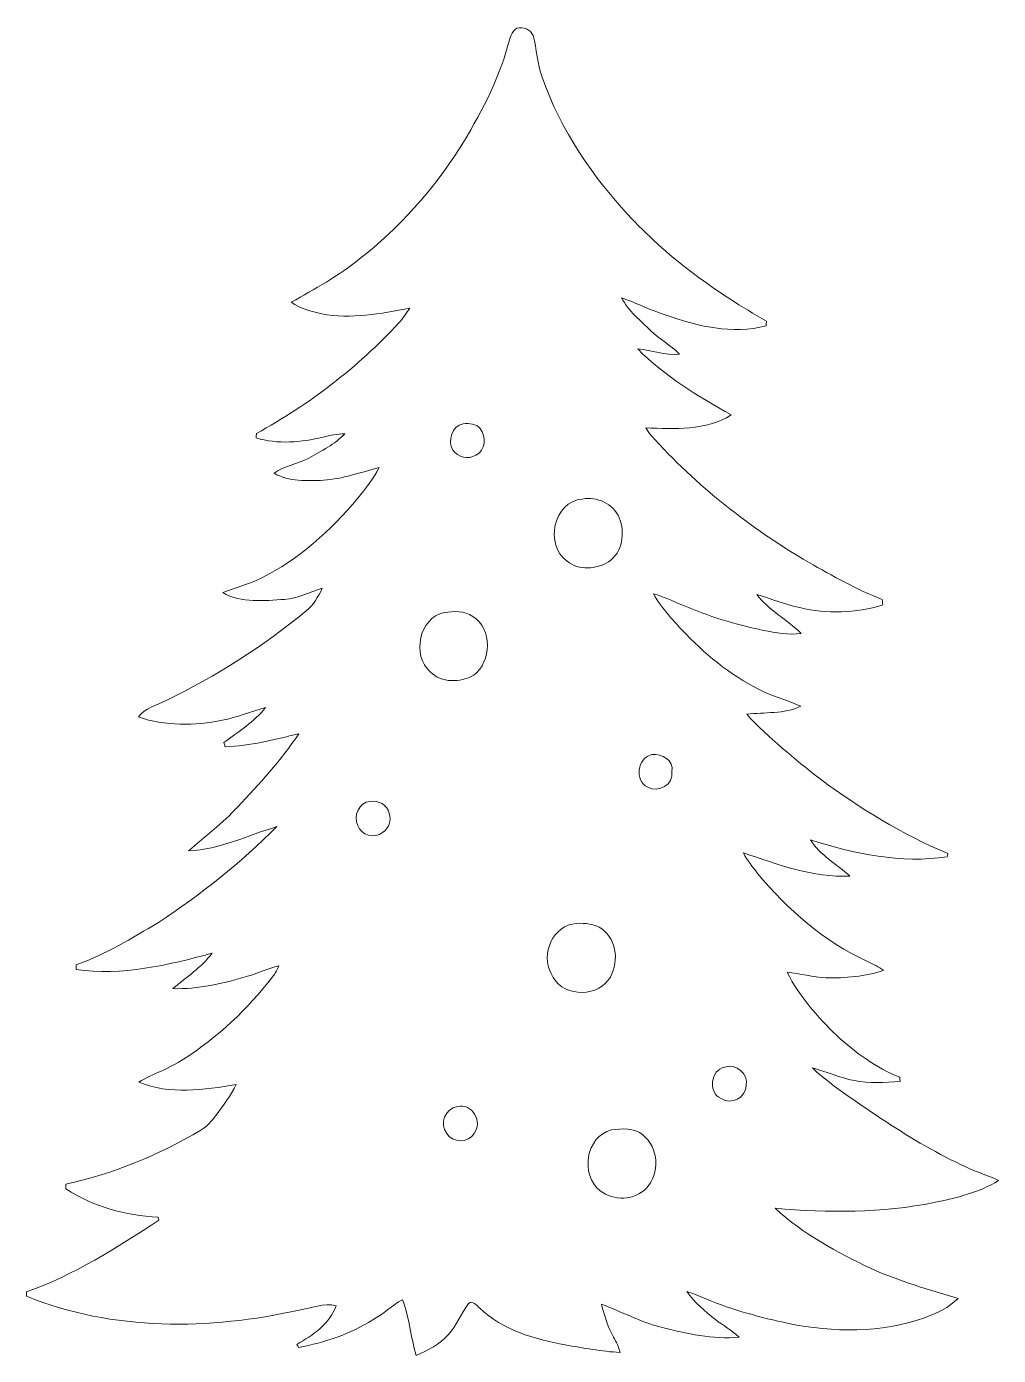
# Model space of a CAD drawing. Header units: centimetres. Extents: x -11.8 to 11.8, y -16.1 to 16.1.
import ezdxf

# ---------------------------------------------------------------- set-up
doc = ezdxf.new("R2010")
doc.units = ezdxf.units.CM
doc.header["$MEASUREMENT"] = 0
doc.layers.add('Layer 1', color=7, linetype='Continuous')

msp = doc.modelspace()

# ---------------------------------------------------------------- linework, layer by layer
at = {"layer": 'Layer 1', "color": 252, "lineweight": 9}
for points, knots in [([(0.10725, 16.10824), (0.25859, 16.14493), (0.44133, 16.07685), (0.49989, 15.92692), (0.49989, 15.92692), (0.59303, 15.59319), (0.59656, 15.2397), (0.71967, 14.91268), (0.71967, 14.91268), (1.16735, 13.62786), (1.95263, 12.48169), (2.88044, 11.49532), (2.88044, 11.49532), (3.82906, 10.48885), (4.96606, 9.67887), (6.16233, 8.99272), (6.16233, 8.99272), (6.16198, 8.96449), (6.16092, 8.9084), (6.16021, 8.88018), (6.16021, 8.88018), (5.33612, 8.66428), (4.48452, 8.86924), (3.70241, 9.14476), (3.70241, 9.14476), (3.34187, 9.26083), (3.00462, 9.43757), (2.64549, 9.55716), (2.64549, 9.55716), (2.81623, 9.23966), (3.10481, 9.00965), (3.35493, 8.75882), (3.35493, 8.75882), (3.5673, 8.54539), (3.84952, 8.41522), (4.05025, 8.19015), (4.05025, 8.19015), (3.70664, 8.16087), (3.37927, 8.28434), (3.04166, 8.3175), (3.04166, 8.3175), (3.69324, 7.65145), (4.50604, 7.17203), (5.31072, 6.71554), (5.31072, 6.71554), (4.69619, 6.33207), (3.93172, 6.37828), (3.2378, 6.40227), (3.2378, 6.40227), (3.27414, 6.34053), (3.31153, 6.27844), (3.3581, 6.22341), (3.3581, 6.22341), (4.45841, 4.99786), (5.76898, 3.97128), (7.18715, 3.13837), (7.18715, 3.13837), (7.76817, 2.80923), (8.35202, 2.47691), (8.97609, 2.23596), (8.97609, 2.23596), (8.97961, 2.19151), (8.98349, 2.14706), (8.98773, 2.10226), (8.98773, 2.10226), (8.33756, 1.90647), (7.63482, 1.87331), (6.97478, 2.0377), (6.97478, 2.0377), (6.61706, 2.11143), (6.28051, 2.25431), (5.93197, 2.35838), (5.93197, 2.35838), (6.22336, 1.97032), (6.66716, 1.74737), (7.00653, 1.41152), (7.00653, 1.41152), (6.70173, 1.36707), (6.39446, 1.42951), (6.09566, 1.48419), (6.09566, 1.48419), (5.4155, 1.62389), (4.74946, 1.83309), (4.11057, 2.10438), (4.11057, 2.10438), (3.88127, 2.19645), (3.66149, 2.31746), (3.41878, 2.37037), (3.41878, 2.37037), (3.63009, 2.00736), (3.92184, 1.69762), (4.21217, 1.39671), (4.21217, 1.39671), (4.76039, 0.82379), (5.39857, 0.32497), (6.11894, -0.01194), (6.11894, -0.01194), (6.40716, -0.14352), (6.71302, -0.23136), (7.003, -0.35836), (7.003, -0.35836), (6.59413, -0.5464), (6.1207, -0.49912), (5.68537, -0.55204), (5.68537, -0.55204), (6.22689, -1.13165), (6.8446, -1.63225), (7.4669, -2.1219), (7.4669, -2.1219), (8.43175, -2.83275), (9.45939, -3.47233), (10.56958, -3.93095), (10.56958, -3.93095), (10.5657, -3.95176), (10.55794, -3.99339), (10.55406, -4.0142), (10.55406, -4.0142), (9.42905, -4.17648), (8.30192, -3.94188), (7.23336, -3.6018), (7.23336, -3.6018), (7.46937, -3.97398), (7.87013, -4.19094), (8.19221, -4.47846), (8.19221, -4.47846), (7.29404, -4.53031), (6.44526, -4.18988), (5.60741, -3.91966), (5.60741, -3.91966), (5.69772, -4.09922), (5.82366, -4.25762), (5.94996, -4.4139), (5.94996, -4.4139), (6.67668, -5.29902), (7.56815, -6.06913), (8.61449, -6.55173), (8.61449, -6.55173), (8.75031, -6.6177), (8.88401, -6.68861), (9.01348, -6.76763), (9.01348, -6.76763), (8.56298, -6.92109), (8.08144, -6.96025), (7.60872, -6.94966), (7.60872, -6.94966), (7.29122, -6.92638), (6.98077, -6.85512), (6.66645, -6.81279), (6.66645, -6.81279), (6.96067, -7.39981), (7.40234, -7.89617), (7.86942, -8.3516), (7.86942, -8.3516), (8.32062, -8.76612), (8.82721, -9.13724), (9.40083, -9.36266), (9.40083, -9.36266), (9.40259, -9.38948), (9.40612, -9.44239), (9.40789, -9.46885), (9.40789, -9.46885), (9.03817, -9.48649), (8.66141, -9.53094), (8.29734, -9.44451), (8.29734, -9.44451), (7.94703, -9.38136), (7.62424, -9.22296), (7.27958, -9.13865), (7.27958, -9.13865), (7.82426, -9.63536), (8.45362, -10.02518), (9.05828, -10.44216), (9.05828, -10.44216), (9.6894, -10.85068), (10.33781, -11.23662), (11.0229, -11.54918), (11.0229, -11.54918), (11.27479, -11.66948), (11.54466, -11.74638), (11.79513, -11.87021), (11.79513, -11.87021), (11.32488, -12.16584), (10.77525, -12.29213), (10.23868, -12.40643), (10.23868, -12.40643), (8.96831, -12.65937), (7.66411, -12.65867), (6.37823, -12.54613), (6.37823, -12.54613), (7.05592, -13.16878), (7.87436, -13.61716), (8.70339, -14.00593), (8.70339, -14.00593), (9.38319, -14.31849), (10.10568, -14.51781), (10.82041, -14.7323), (10.82041, -14.7323), (10.59428, -14.95701), (10.29406, -15.09142), (10.0002, -15.20431), (10.0002, -15.20431), (8.94328, -15.57931), (7.78405, -15.56485), (6.69573, -15.34084), (6.69573, -15.34084), (6.02051, -15.20043), (5.352, -15.01663), (4.71453, -14.75099), (4.71453, -14.75099), (4.55543, -14.68608), (4.39809, -14.61588), (4.23228, -14.56931), (4.23228, -14.56931), (4.42173, -14.83213), (4.6722, -15.04556), (4.92408, -15.24594), (4.92408, -15.24594), (5.11211, -15.39622), (5.33295, -15.50629), (5.50546, -15.67633), (5.50546, -15.67633), (4.86376, -15.7296), (4.22805, -15.58884), (3.60998, -15.43397), (3.60998, -15.43397), (3.10445, -15.30697), (2.64549, -15.05438), (2.15936, -14.87517), (2.15936, -14.87517), (2.22921, -15.14928), (2.31176, -15.4248), (2.45252, -15.67209), (2.45252, -15.67209), (2.51919, -15.79028), (2.57917, -15.91375), (2.61197, -16.04639), (2.61197, -16.04639), (2.16289, -16.02276), (1.72015, -15.93668), (1.27777, -15.86118), (1.27777, -15.86118), (0.53694, -15.72289), (-0.23776, -15.50805), (-0.79268, -14.96724), (-0.79268, -14.96724), (-0.86888, -14.91574), (-0.9659, -14.76299), (-1.06609, -14.86), (-1.06609, -14.86), (-1.24741, -15.09566), (-1.3536, -15.38423), (-1.55539, -15.60683), (-1.55539, -15.60683), (-1.76459, -15.84496), (-2.04998, -16.00265), (-2.34139, -16.11801), (-2.34139, -16.11801), (-2.46768, -15.67033), (-2.5026, -15.19973), (-2.67193, -14.7644), (-2.67193, -14.7644), (-2.92487, -14.90763), (-3.13724, -15.11118), (-3.39124, -15.25335), (-3.39124, -15.25335), (-3.9384, -15.59766), (-4.55964, -15.80368), (-5.19182, -15.92539), (-5.19182, -15.92539), (-5.20241, -15.90634), (-5.22322, -15.86824), (-5.2338, -15.84919), (-5.2338, -15.84919), (-4.84469, -15.63047), (-4.43864, -15.35107), (-4.28307, -14.91256), (-4.28307, -14.91256), (-4.58399, -14.83495), (-4.88244, -14.97465), (-5.17702, -15.01769), (-5.17702, -15.01769), (-7.35401, -15.50488), (-9.70245, -15.53028), (-11.79513, -14.68255), (-11.79513, -14.68255), (-11.79513, -14.65539), (-11.79513, -14.60106), (-11.79513, -14.5739), (-11.79513, -14.5739), (-10.63943, -14.1675), (-9.60508, -13.50075), (-8.58379, -12.83788), (-8.58379, -12.83788), (-8.58838, -12.81883), (-8.59755, -12.78002), (-8.60214, -12.76097), (-8.60214, -12.76097), (-9.38917, -12.71793), (-10.18046, -12.51191), (-10.84086, -12.07023), (-10.84086, -12.07023), (-10.84192, -12.04272), (-10.84333, -11.98698), (-10.84439, -11.95911), (-10.84439, -11.95911), (-9.68904, -11.71146), (-8.58485, -11.25144), (-7.5692, -10.65136), (-7.5692, -10.65136), (-7.41645, -10.56176), (-7.3018, -10.42347), (-7.1949, -10.28518), (-7.1949, -10.28518), (-7.01816, -10.0467), (-6.84001, -9.80787), (-6.7049, -9.54223), (-6.7049, -9.54223), (-7.48348, -9.66535), (-8.32414, -9.80046), (-9.07273, -9.48014), (-9.07273, -9.48014), (-8.72102, -9.278), (-8.32838, -9.15453), (-7.98971, -8.92663), (-7.98971, -8.92663), (-7.15539, -8.39923), (-6.42938, -7.70637), (-5.82401, -6.9285), (-5.82401, -6.9285), (-5.7598, -6.84771), (-5.71183, -6.75564), (-5.66808, -6.66286), (-5.66808, -6.66286), (-5.93302, -6.71648), (-6.17749, -6.83748), (-6.43537, -6.91403), (-6.43537, -6.91403), (-7.02204, -7.08584), (-7.62917, -7.23506), (-8.24512, -7.21107), (-8.24512, -7.21107), (-7.91387, -6.94049), (-7.55192, -6.69531), (-7.29086, -6.351), (-7.29086, -6.351), (-8.35942, -6.64733), (-9.4802, -6.9038), (-10.59497, -6.74823), (-10.59497, -6.74823), (-10.59462, -6.72071), (-10.59462, -6.66568), (-10.59462, -6.63816), (-10.59462, -6.63816), (-9.88625, -6.3824), (-9.23677, -5.99152), (-8.59436, -5.60382), (-8.59436, -5.60382), (-7.56038, -4.92895), (-6.59307, -4.15073), (-5.71782, -3.28007), (-5.71782, -3.28007), (-6.42761, -3.49068), (-7.10777, -3.83499), (-7.86165, -3.8685), (-7.86165, -3.8685), (-7.4616, -3.51643), (-7.03545, -3.19223), (-6.67032, -2.80206), (-6.67032, -2.80206), (-6.13834, -2.24431), (-5.62046, -1.66576), (-5.18971, -1.02547), (-5.18971, -1.02547), (-5.77956, -1.1627), (-6.3687, -1.32145), (-6.97724, -1.34226), (-6.97724, -1.34226), (-6.98394, -1.31686), (-6.99735, -1.26571), (-7.00405, -1.23996), (-7.00405, -1.23996), (-6.65198, -0.9782), (-6.27133, -0.73372), (-5.99299, -0.38906), (-5.99299, -0.38906), (-6.34753, -0.47937), (-6.68514, -0.63), (-7.04603, -0.69703), (-7.04603, -0.69703), (-7.71666, -0.83073), (-8.42716, -0.84167), (-9.08014, -0.61766), (-9.08014, -0.61766), (-8.91787, -0.39999), (-8.63741, -0.33685), (-8.40881, -0.21655), (-8.40881, -0.21655), (-7.19314, 0.36624), (-6.05155, 1.10249), (-5.00873, 1.95692), (-5.00873, 1.95692), (-4.82952, 2.09909), (-4.72051, 2.30722), (-4.6175, 2.50725), (-4.6175, 2.50725), (-4.91984, 2.40988), (-5.21052, 2.2656), (-5.53156, 2.23773), (-5.53156, 2.23773), (-6.03285, 2.20492), (-6.57578, 2.14248), (-7.03368, 2.40177), (-7.03368, 2.40177), (-6.73206, 2.52947), (-6.4068, 2.59333), (-6.1154, 2.74643), (-6.1154, 2.74643), (-5.19182, 3.20293), (-4.41219, 3.9046), (-3.75708, 4.692), (-3.75708, 4.692), (-3.56587, 4.92589), (-3.3789, 5.16719), (-3.24026, 5.43636), (-3.24026, 5.43636), (-3.68652, 5.32559), (-4.12326, 5.16014), (-4.58681, 5.13121), (-4.58681, 5.13121), (-4.98581, 5.11216), (-5.42714, 5.09311), (-5.78556, 5.30231), (-5.78556, 5.30231), (-5.53826, 5.48434), (-5.21369, 5.51962), (-4.94699, 5.6692), (-4.94699, 5.6692), (-4.64078, 5.84135), (-4.31305, 6.0001), (-4.06999, 6.2601), (-4.06999, 6.2601), (-4.2492, 6.25199), (-4.42629, 6.222), (-4.59986, 6.17684), (-4.59986, 6.17684), (-5.12973, 6.04702), (-5.69666, 6.00046), (-6.22477, 6.15885), (-6.22477, 6.15885), (-6.22265, 6.18602), (-6.21806, 6.23999), (-6.21559, 6.26715), (-6.21559, 6.26715), (-4.92936, 6.96848), (-3.75531, 7.87547), (-2.75871, 8.95003), (-2.75871, 8.95003), (-2.66029, 9.06151), (-2.57492, 9.18357), (-2.49343, 9.3081), (-2.49343, 9.3081), (-3.19475, 9.17263), (-3.91653, 9.03611), (-4.62986, 9.17016), (-4.62986, 9.17016), (-4.88667, 9.22802), (-5.1495, 9.29928), (-5.36893, 9.45027), (-5.36893, 9.45027), (-4.80306, 9.77729), (-4.21921, 10.08492), (-3.7158, 10.50613), (-3.7158, 10.50613), (-2.75131, 11.24414), (-1.93992, 12.17054), (-1.28304, 13.18865), (-1.28304, 13.18865), (-0.79551, 13.98099), (-0.34783, 14.81179), (-0.10441, 15.71525), (-0.10441, 15.71525), (-0.06878, 15.85812), (-0.02469, 16.02252), (0.10725, 16.10824), (0.10725, 16.10824), (0.10725, 16.10824), (0.10725, 16.10824), (0.10725, 16.10824)], [0, 0, 0, 0, 0.00813008, 0.00813008, 0.00813008, 0.00813008, 0.01626016, 0.01626016, 0.01626016, 0.01626016, 0.02439024, 0.02439024, 0.02439024, 0.02439024, 0.03252033, 0.03252033, 0.03252033, 0.03252033, 0.04065041, 0.04065041, 0.04065041, 0.04065041, 0.04878049, 0.04878049, 0.04878049, 0.04878049, 0.05691057, 0.05691057, 0.05691057, 0.05691057, 0.06504065, 0.06504065, 0.06504065, 0.06504065, 0.07317073, 0.07317073, 0.07317073, 0.07317073, 0.08130081, 0.08130081, 0.08130081, 0.08130081, 0.08943089, 0.08943089, 0.08943089, 0.08943089, 0.09756098, 0.09756098, 0.09756098, 0.09756098, 0.10569106, 0.10569106, 0.10569106, 0.10569106, 0.11382114, 0.11382114, 0.11382114, 0.11382114, 0.12195122, 0.12195122, 0.12195122, 0.12195122, 0.1300813, 0.1300813, 0.1300813, 0.1300813, 0.13821138, 0.13821138, 0.13821138, 0.13821138, 0.14634146, 0.14634146, 0.14634146, 0.14634146, 0.15447154, 0.15447154, 0.15447154, 0.15447154, 0.16260163, 0.16260163, 0.16260163, 0.16260163, 0.17073171, 0.17073171, 0.17073171, 0.17073171, 0.17886179, 0.17886179, 0.17886179, 0.17886179, 0.18699187, 0.18699187, 0.18699187, 0.18699187, 0.19512195, 0.19512195, 0.19512195, 0.19512195, 0.20325203, 0.20325203, 0.20325203, 0.20325203, 0.21138211, 0.21138211, 0.21138211, 0.21138211, 0.2195122, 0.2195122, 0.2195122, 0.2195122, 0.22764228, 0.22764228, 0.22764228, 0.22764228, 0.23577236, 0.23577236, 0.23577236, 0.23577236, 0.24390244, 0.24390244, 0.24390244, 0.24390244, 0.25203252, 0.25203252, 0.25203252, 0.25203252, 0.2601626, 0.2601626, 0.2601626, 0.2601626, 0.26829268, 0.26829268, 0.26829268, 0.26829268, 0.27642276, 0.27642276, 0.27642276, 0.27642276, 0.28455285, 0.28455285, 0.28455285, 0.28455285, 0.29268293, 0.29268293, 0.29268293, 0.29268293, 0.30081301, 0.30081301, 0.30081301, 0.30081301, 0.30894309, 0.30894309, 0.30894309, 0.30894309, 0.31707317, 0.31707317, 0.31707317, 0.31707317, 0.32520325, 0.32520325, 0.32520325, 0.32520325, 0.33333333, 0.33333333, 0.33333333, 0.33333333, 0.34146341, 0.34146341, 0.34146341, 0.34146341, 0.3495935, 0.3495935, 0.3495935, 0.3495935, 0.35772358, 0.35772358, 0.35772358, 0.35772358, 0.36585366, 0.36585366, 0.36585366, 0.36585366, 0.37398374, 0.37398374, 0.37398374, 0.37398374, 0.38211382, 0.38211382, 0.38211382, 0.38211382, 0.3902439, 0.3902439, 0.3902439, 0.3902439, 0.39837398, 0.39837398, 0.39837398, 0.39837398, 0.40650407, 0.40650407, 0.40650407, 0.40650407, 0.41463415, 0.41463415, 0.41463415, 0.41463415, 0.42276423, 0.42276423, 0.42276423, 0.42276423, 0.43089431, 0.43089431, 0.43089431, 0.43089431, 0.43902439, 0.43902439, 0.43902439, 0.43902439, 0.44715447, 0.44715447, 0.44715447, 0.44715447, 0.45528455, 0.45528455, 0.45528455, 0.45528455, 0.46341463, 0.46341463, 0.46341463, 0.46341463, 0.47154472, 0.47154472, 0.47154472, 0.47154472, 0.4796748, 0.4796748, 0.4796748, 0.4796748, 0.48780488, 0.48780488, 0.48780488, 0.48780488, 0.49593496, 0.49593496, 0.49593496, 0.49593496, 0.50406504, 0.50406504, 0.50406504, 0.50406504, 0.51219512, 0.51219512, 0.51219512, 0.51219512, 0.5203252, 0.5203252, 0.5203252, 0.5203252, 0.52845528, 0.52845528, 0.52845528, 0.52845528, 0.53658537, 0.53658537, 0.53658537, 0.53658537, 0.54471545, 0.54471545, 0.54471545, 0.54471545, 0.55284553, 0.55284553, 0.55284553, 0.55284553, 0.56097561, 0.56097561, 0.56097561, 0.56097561, 0.56910569, 0.56910569, 0.56910569, 0.56910569, 0.57723577, 0.57723577, 0.57723577, 0.57723577, 0.58536585, 0.58536585, 0.58536585, 0.58536585, 0.59349593, 0.59349593, 0.59349593, 0.59349593, 0.60162602, 0.60162602, 0.60162602, 0.60162602, 0.6097561, 0.6097561, 0.6097561, 0.6097561, 0.61788618, 0.61788618, 0.61788618, 0.61788618, 0.62601626, 0.62601626, 0.62601626, 0.62601626, 0.63414634, 0.63414634, 0.63414634, 0.63414634, 0.64227642, 0.64227642, 0.64227642, 0.64227642, 0.6504065, 0.6504065, 0.6504065, 0.6504065, 0.65853659, 0.65853659, 0.65853659, 0.65853659, 0.66666667, 0.66666667, 0.66666667, 0.66666667, 0.67479675, 0.67479675, 0.67479675, 0.67479675, 0.68292683, 0.68292683, 0.68292683, 0.68292683, 0.69105691, 0.69105691, 0.69105691, 0.69105691, 0.69918699, 0.69918699, 0.69918699, 0.69918699, 0.70731707, 0.70731707, 0.70731707, 0.70731707, 0.71544715, 0.71544715, 0.71544715, 0.71544715, 0.72357724, 0.72357724, 0.72357724, 0.72357724, 0.73170732, 0.73170732, 0.73170732, 0.73170732, 0.7398374, 0.7398374, 0.7398374, 0.7398374, 0.74796748, 0.74796748, 0.74796748, 0.74796748, 0.75609756, 0.75609756, 0.75609756, 0.75609756, 0.76422764, 0.76422764, 0.76422764, 0.76422764, 0.77235772, 0.77235772, 0.77235772, 0.77235772, 0.7804878, 0.7804878, 0.7804878, 0.7804878, 0.78861789, 0.78861789, 0.78861789, 0.78861789, 0.79674797, 0.79674797, 0.79674797, 0.79674797, 0.80487805, 0.80487805, 0.80487805, 0.80487805, 0.81300813, 0.81300813, 0.81300813, 0.81300813, 0.82113821, 0.82113821, 0.82113821, 0.82113821, 0.82926829, 0.82926829, 0.82926829, 0.82926829, 0.83739837, 0.83739837, 0.83739837, 0.83739837, 0.84552846, 0.84552846, 0.84552846, 0.84552846, 0.85365854, 0.85365854, 0.85365854, 0.85365854, 0.86178862, 0.86178862, 0.86178862, 0.86178862, 0.8699187, 0.8699187, 0.8699187, 0.8699187, 0.87804878, 0.87804878, 0.87804878, 0.87804878, 0.88617886, 0.88617886, 0.88617886, 0.88617886, 0.89430894, 0.89430894, 0.89430894, 0.89430894, 0.90243902, 0.90243902, 0.90243902, 0.90243902, 0.91056911, 0.91056911, 0.91056911, 0.91056911, 0.91869919, 0.91869919, 0.91869919, 0.91869919, 0.92682927, 0.92682927, 0.92682927, 0.92682927, 0.93495935, 0.93495935, 0.93495935, 0.93495935, 0.94308943, 0.94308943, 0.94308943, 0.94308943, 0.95121951, 0.95121951, 0.95121951, 0.95121951, 0.95934959, 0.95934959, 0.95934959, 0.95934959, 0.96747967, 0.96747967, 0.96747967, 0.96747967, 0.97560976, 0.97560976, 0.97560976, 0.97560976, 0.98373984, 0.98373984, 0.98373984, 0.98373984, 1, 1, 1, 1]), ([(-1.19732, 6.50105), (-1.47601, 6.45377), (-1.57797, 6.08865), (-1.44709, 5.86181), (-1.44709, 5.86181), (-1.32785, 5.69319), (-1.07067, 5.61381), (-0.89181, 5.74116), (-0.89181, 5.74116), (-0.65193, 5.84841), (-0.63358, 6.19413), (-0.78492, 6.38287), (-0.78492, 6.38287), (-0.8777, 6.5081), (-1.05727, 6.51234), (-1.19732, 6.50105), (-1.19732, 6.50105), (-1.19732, 6.50105), (-1.19732, 6.50105), (-1.19732, 6.50105)], [0, 0, 0, 0, 0.16666667, 0.16666667, 0.16666667, 0.16666667, 0.33333333, 0.33333333, 0.33333333, 0.33333333, 0.5, 0.5, 0.5, 0.5, 0.66666667, 0.66666667, 0.66666667, 0.66666667, 1, 1, 1, 1]), ([(1.69475, 4.67295), (0.99378, 4.6151), (0.77012, 3.55606), (1.32504, 3.16589), (1.32504, 3.16589), (1.60868, 2.92952), (2.03483, 2.9648), (2.33293, 3.15072), (2.33293, 3.15072), (2.67159, 3.37826), (2.73862, 3.86297), (2.59116, 4.22104), (2.59116, 4.22104), (2.44723, 4.56077), (2.04929, 4.7428), (1.69475, 4.67295), (1.69475, 4.67295), (1.69475, 4.67295), (1.69475, 4.67295), (1.69475, 4.67295)], [0, 0, 0, 0, 0.16666667, 0.16666667, 0.16666667, 0.16666667, 0.33333333, 0.33333333, 0.33333333, 0.33333333, 0.5, 0.5, 0.5, 0.5, 0.66666667, 0.66666667, 0.66666667, 0.66666667, 1, 1, 1, 1]), ([(-1.65593, 1.91811), (-2.27435, 1.78652), (-2.44721, 0.88271), (-1.99848, 0.47737), (-1.99848, 0.47737), (-1.72225, 0.2022), (-1.26611, 0.21737), (-0.94226, 0.39623), (-0.94226, 0.39623), (-0.50199, 0.73031), (-0.48048, 1.52124), (-0.96625, 1.82604), (-0.96625, 1.82604), (-1.16804, 1.96821), (-1.42486, 1.95092), (-1.65593, 1.91811), (-1.65593, 1.91811), (-1.65593, 1.91811), (-1.65593, 1.91811), (-1.65593, 1.91811)], [0, 0, 0, 0, 0.16666667, 0.16666667, 0.16666667, 0.16666667, 0.33333333, 0.33333333, 0.33333333, 0.33333333, 0.5, 0.5, 0.5, 0.5, 0.66666667, 0.66666667, 0.66666667, 0.66666667, 1, 1, 1, 1]), ([(3.38526, -1.5317), (3.03143, -1.60579), (2.94994, -2.16706), (3.28119, -2.32122), (3.28119, -2.32122), (3.53872, -2.46798), (3.9236, -2.25913), (3.86892, -1.94586), (3.86892, -1.94586), (3.9236, -1.66929), (3.62304, -1.49819), (3.38526, -1.5317), (3.38526, -1.5317), (3.38526, -1.5317), (3.38526, -1.5317), (3.38526, -1.5317)], [0, 0, 0, 0, 0.2, 0.2, 0.2, 0.2, 0.4, 0.4, 0.4, 0.4, 0.6, 0.6, 0.6, 0.6, 1, 1, 1, 1]), ([(-3.4551, -2.67047), (-3.72533, -2.67964), (-3.87208, -3.02889), (-3.75461, -3.25326), (-3.75461, -3.25326), (-3.67876, -3.48503), (-3.34256, -3.58487), (-3.15488, -3.42436), (-3.15488, -3.42436), (-3.00601, -3.32487), (-2.92981, -3.13049), (-2.99684, -2.95622), (-2.99684, -2.95622), (-3.03247, -2.74914), (-3.25754, -2.63378), (-3.4551, -2.67047), (-3.4551, -2.67047), (-3.4551, -2.67047), (-3.4551, -2.67047), (-3.4551, -2.67047)], [0, 0, 0, 0, 0.16666667, 0.16666667, 0.16666667, 0.16666667, 0.33333333, 0.33333333, 0.33333333, 0.33333333, 0.5, 0.5, 0.5, 0.5, 0.66666667, 0.66666667, 0.66666667, 0.66666667, 1, 1, 1, 1]), ([(1.55223, -5.63028), (0.98532, -5.66379), (0.67346, -6.37781), (0.94263, -6.84842), (0.94263, -6.84842), (1.155, -7.39169), (1.9925, -7.45555), (2.32905, -7.00258), (2.32905, -7.00258), (2.59434, -6.63252), (2.54883, -6.03738), (2.16959, -5.76116), (2.16959, -5.76116), (1.98967, -5.64156), (1.76319, -5.61475), (1.55223, -5.63028), (1.55223, -5.63028), (1.55223, -5.63028), (1.55223, -5.63028), (1.55223, -5.63028)], [0, 0, 0, 0, 0.16666667, 0.16666667, 0.16666667, 0.16666667, 0.33333333, 0.33333333, 0.33333333, 0.33333333, 0.5, 0.5, 0.5, 0.5, 0.66666667, 0.66666667, 0.66666667, 0.66666667, 1, 1, 1, 1]), ([(5.15268, -9.12101), (4.80872, -9.17746), (4.73358, -9.74472), (5.06872, -9.88125), (5.06872, -9.88125), (5.30861, -10.04741), (5.66527, -9.85867), (5.67126, -9.56657), (5.67126, -9.56657), (5.73124, -9.28399), (5.42397, -9.01483), (5.15268, -9.12101), (5.15268, -9.12101), (5.15268, -9.12101), (5.15268, -9.12101), (5.15268, -9.12101)], [0, 0, 0, 0, 0.2, 0.2, 0.2, 0.2, 0.4, 0.4, 0.4, 0.4, 0.6, 0.6, 0.6, 0.6, 1, 1, 1, 1]), ([(-1.33808, -10.07598), (-1.62594, -10.10949), (-1.78999, -10.50143), (-1.59666, -10.72756), (-1.59666, -10.72756), (-1.45661, -10.96145), (-1.06644, -10.97098), (-0.93203, -10.72827), (-0.93203, -10.72827), (-0.70555, -10.45592), (-0.99024, -9.97791), (-1.33808, -10.07598), (-1.33808, -10.07598), (-1.33808, -10.07598), (-1.33808, -10.07598), (-1.33808, -10.07598)], [0, 0, 0, 0, 0.2, 0.2, 0.2, 0.2, 0.4, 0.4, 0.4, 0.4, 0.6, 0.6, 0.6, 0.6, 1, 1, 1, 1]), ([(2.40066, -10.63901), (1.77836, -10.80694), (1.6376, -11.72945), (2.12655, -12.11962), (2.12655, -12.11962), (2.45499, -12.37362), (2.95946, -12.36057), (3.25403, -12.05718), (3.25403, -12.05718), (3.58635, -11.70405), (3.54931, -11.06376), (3.16337, -10.76425), (3.16337, -10.76425), (2.95205, -10.58751), (2.65572, -10.6115), (2.40066, -10.63901)], [0, 0, 0, 0, 0.2, 0.2, 0.2, 0.2, 0.4, 0.4, 0.4, 0.4, 0.6, 0.6, 0.6, 0.6, 1, 1, 1, 1])]:
    msp.add_open_spline(points, degree=3, knots=knots, dxfattribs=at)

doc.saveas('drawing.dxf')
